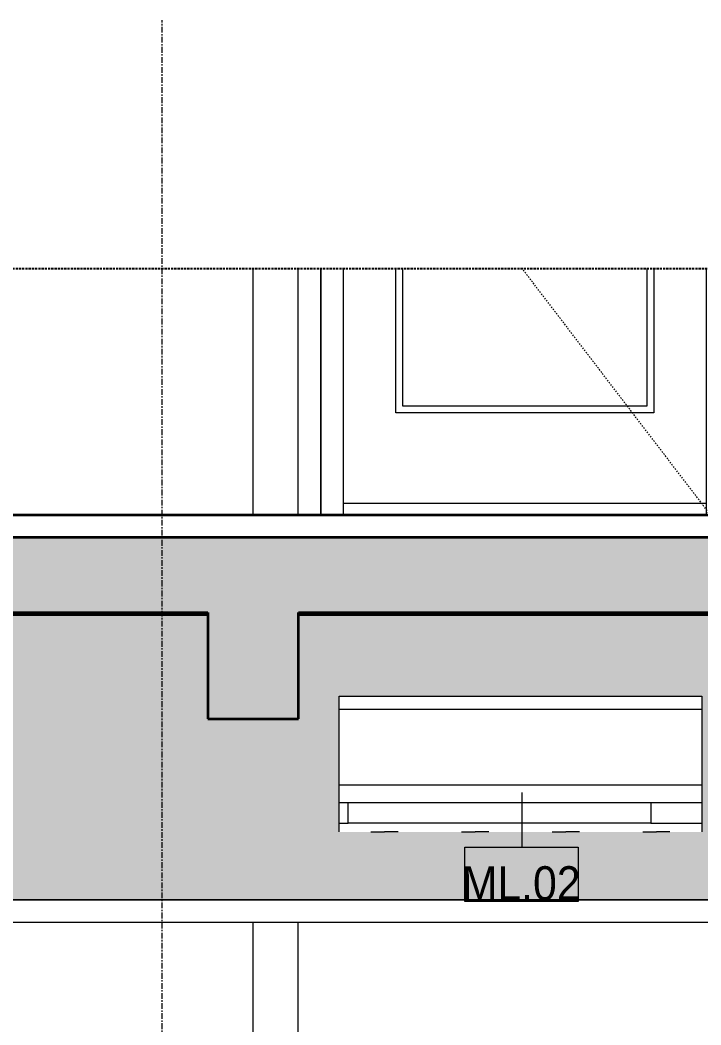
# Model space of a CAD drawing. Header units: millimetres. Extents: x 42054 to 236235, y 253 to 78637.
# Drawn here: x 63179 to 64682, y 4474 to 6693 of the extents above; entities that cross this region are included whole.
import ezdxf

# ---------------------------------------------------------------- set-up
doc = ezdxf.new("R2010")
doc.units = ezdxf.units.MM
for name, pattern in [('Centre', [31.75, 6.35, -4.7625, 15.875, -4.7625]), ('Dash', [6, 3, -3]), ('Grid Line', [22.225, 12.7, -3.175, 3.175, -3.175]), ('Hidden', [7.14375, 4.7625, -2.38125]), ('IMPORT-CENTER _2_', [40.64, 25.4, -5.08, 5.08, -5.08])]:
    doc.linetypes.add(name, pattern=pattern)
for name, color, linetype, lineweight in [('0-4', 90, 'Continuous', 5), ('A-CLNG', 13, 'Continuous', 18), ('A-CLNG-1', 250, 'Continuous', 35), ('A-CLNG-2', 7, 'Continuous', 18), ('A-CLNG-PATT-2', 31, 'Continuous', 25), ('A-DETL-GENF', 92, 'Continuous', 18), ('A-DETL-GENF-4', 92, 'Hidden', 25), ('A-DETL-GENF-5', 9, 'Continuous', 18), ('A-DETL-GENF-HDLN-1', 7, 'Dash', 18), ('A-DETL-MEDM', 33, 'Continuous', 35), ('A-DOOR', 31, 'Continuous', 18), ('A-DOOR-1', 7, 'Continuous', 18), ('A-FLOR-FNSH-1', 250, 'Continuous', 35), ('A-FLOR-LEVL-2', 51, 'Centre', 9), ('A-FLOR-PATT-1', 253, 'Continuous', 18), ('A-WALL-3', 7, 'Continuous', 18), ('G-IMPT', 8, 'Continuous', 18), ('G-IMPT-5', 8, 'IMPORT-CENTER _2_', 18), ('M-EQPM', 50, 'Continuous', 18), ('M-EQPM-1', 7, 'Continuous', 18), ('M-EQPM-3', 50, 'Continuous', 25), ('M-EQPM-IDEN', 50, 'Continuous', 9), ('S-COLS-8', 7, 'Continuous', 18), ('S-GRID-1', 1, 'Grid Line', 9)]:
    doc.layers.add(name, color=color, linetype=linetype, lineweight=lineweight)
doc.styles.add('Arial_2', font='arial.ttf', dxfattribs={"width": 0.9, "height": 75})
pattern_1 = [(50, (49739.84, 15773.77), (364.368, -31.878), [38.1, -419.1]), (355, (49739.84, 15773.77), (-70.486, 382.113), [30.48, -335.28]), (100.451, (49770.2, 15771.12), (293.885, 350.233), [32.38, -356.18]), (46.184, (49739.84, 15875.38), (542.158, -84.086), [57.15, -628.65]), (96.636, (49785, 15868.37), (474.805, 494.855), [48.57, -534.27]), (351.184, (49739.84, 15875.4), (474.81, 494.85), [45.72, -502.92]), (21, (49790.64, 15849.98), (303.2285, -204.5305), [38.1, -419.1]), (326, (49790.64, 15849.98), (123.604, 368.376), [30.48, -335.28]), (71.451, (49815.9, 15832.93), (426.834, 163.843), [32.38, -356.18]), (37.5, (49739.84, 15773.77), (6.1766, 169.1102), [3.353, -327.863, 3.353, -337.007, -336.55]), (37.5, (49739.84, 15773.77), (6.1766, 169.1102), [-671.576, 3.353, -333.197]), (7.5, (49739.84, 15773.77), (133.639, 200.3615), [3.353, -190.703, 3.353, -320.243, -128.27]), (7.5, (49739.84, 15773.77), (133.639, 200.3615), [-517.652, 3.353, -124.917]), (327.5, (49626.55, 15773.77), (271.1818, -11.4584), [3.353, -123.647, 3.353, -392.887, -525.78]), (327.5, (49626.55, 15773.77), (271.1818, -11.4584), [-523.24, 3.353, -522.427]), (317.5, (49575.75, 15773.77), (296.2585, 50.853), [3.353, -161.747, 3.353, -259.791, -373.38]), (317.5, (49575.75, 15773.77), (296.2585, 50.853), [-428.244, 3.353, -370.027]), (45, (49739.84, 15773.77), (-125.7236, 125.7236), []), (45, (49739.84, 15964.27), (-125.7236, 125.7236), [])]

# ---------------------------------------------------------------- blocks, each defined once
blk = doc.blocks.new('NCV_TKTC_KET CAU_rvt-2-TKCS_CĂN HỘ LOẠI 1A - MẶT CẮT 1')
at = {"layer": 'A-FLOR-PATT-1'}
h = blk.add_hatch(dxfattribs=at)
h.set_pattern_fill('FP_3', color=256, style=0, pattern_type=2)
h.set_pattern_definition(pattern_1)
h.paths.add_polyline_path([(52522.1, 5380), (53152.6, 5380), (53152.6, 5385), (49152.9, 5385), (49152.9, 5380), (51023.1, 5380)])
h.paths.add_polyline_path([(45052.6, 5380), (48952.9, 5380), (48952.9, 5385), (45052.6, 5385)])
h = blk.add_hatch(dxfattribs=at)
h.set_pattern_fill('FP_3', color=256, style=0, pattern_type=2)
h.set_pattern_definition(pattern_1)
h.paths.add_polyline_path([(52522.1, 5380), (53152.6, 5380), (53152.6, 5385), (49152.9, 5385), (49152.9, 5380), (51023.1, 5380)])
h.paths.add_polyline_path([(45052.6, 5380), (48952.9, 5380), (48952.9, 5385), (45052.6, 5385)])
at = {"layer": 'A-FLOR-FNSH-1'}
for p, q in [((45052.6, 5380), (48952.9, 5380)), ((49152.9, 5380), (53152.6, 5380))]:
    blk.add_line(p, q, dxfattribs=at)
blk = doc.blocks.new('DOOR_CW_01 CANH MO-PANEL KINH - DIG_01-900x2200-CỬA NHÔM KÍNH-901226-TKCS_CĂN HỘ LOẠI 1A - MẶT CẮT 1')
at = {"layer": 'A-DETL-GENF-HDLN-1'}
blk.add_line((50062.6, 5600), (49646.7, 6144.4), dxfattribs=at)
at = {"layer": 'A-DOOR-1'}
for p, q in [((49202.6, 6144.4), (49202.6, 5600)), ((49252.6, 5600), (49252.6, 6144.4)), ((49367.6, 5826), (49367.6, 6144.4)), ((49382.6, 6144.4), (49382.6, 5841)), ((49922.6, 5841), (49922.6, 6144.4)), ((49937.6, 6144.4), (49937.6, 5826)), ((50052.6, 6144.4), (50052.6, 5600)), ((50102.6, 5600), (50102.6, 6144.4)), ((49382.6, 5841), (49922.6, 5841)), ((49937.6, 5826), (49367.6, 5826)), ((49252.6, 5626), (50052.6, 5626))]:
    blk.add_line(p, q, dxfattribs=at)
blk = doc.blocks.new('NCV_TKTC_TANG 2_rvt-2-TKCS_CĂN HỘ LOẠI 1A - MẶT CẮT 1')
at = {"layer": 'A-FLOR-FNSH-1'}
blk.add_line((53252.6, 5600), (44652.6, 5600), dxfattribs=at)
at = {"layer": 'A-WALL-3'}
for p, q in [((49152.6, 5600), (49152.6, 6144.4)), ((49202.6, 5700), (49202.6, 6144.4)), ((49202.6, 5600), (49202.6, 5700))]:
    blk.add_line(p, q, dxfattribs=at)
at = {"layer": 'S-COLS-8'}
for p, q in [((49052.6, 6144.4), (49052.6, 5600)), ((49152.6, 5600), (49152.6, 6144.4))]:
    blk.add_line(p, q, dxfattribs=at)
at = {"layer": 'A-DOOR'}
blk.add_blockref('DOOR_CW_01 CANH MO-PANEL KINH - DIG_01-900x2200-CỬA NHÔM KÍNH-901226-TKCS_CĂN HỘ LOẠI 1A - MẶT CẮT 1', (0, 0), dxfattribs=at)
blk = doc.blocks.new('CL_01-VÁCH DỰNG THẠCH CAO CĂN HỘ LOẠI 1-6A - CL_01-VÁCH DỰNG THẠCH CAO CĂN HỘ LOẠI 1-6A-815473-TKCS_CĂN HỘ LOẠI 1A - MẶT CẮT 1')
at = {"layer": 'A-CLNG-PATT-2'}
h = blk.add_hatch(dxfattribs=at)
h.set_pattern_fill('FP_5', color=256, style=0, pattern_type=2)
h.set_pattern_definition([(0, (49739.84, 15773.775), (203.2, 50.8), [16.764, -135.636, 16.764, -135.636, -812.8]), (0, (49739.84, 15773.775), (203.2, 50.8), [-304.8, 16.764, -288.036, 16.764, -135.636, -355.6]), (0, (49739.84, 15773.775), (203.2, 50.8), [-762, 16.764, -84.836, 16.764, -237.236]), (120, (49816.04, 15799.175), (-145.5941, 150.57636), [16.764, -135.636, 16.764, -135.636, -812.8]), (120, (49816.04, 15799.175), (-145.5941, 150.57636), [-304.8, 16.764, -288.036, 16.764, -135.636, -355.6]), (120, (49816.04, 15799.175), (-145.5941, 150.57636), [-762, 16.764, -84.836, 16.764, -237.236]), (240, (49841.44, 15900.775), (-57.6059, -201.37636), [16.764, -135.636, 16.764, -948.436]), (240, (49841.44, 15900.775), (-57.6059, -201.37636), [-169.164, -135.636, 16.764, -288.036, -508]), (240, (49841.44, 15900.775), (-57.6059, -201.37636), [-609.6, 16.764, -135.636, 16.764, -338.836]), (240, (49841.44, 15900.775), (-57.6059, -201.37636), [-778.764, -84.836, 16.764, -237.236])])
h.paths.add_polyline_path([(45452.6, 4750), (52853, 4750), (52852.6, 5380), (49152.9, 5380), (49152.6, 5150), (48952.9, 5150), (48952.9, 5380), (45452.6, 5380)])
h.paths.add_polyline_path([(49263, 4900), (49243, 4900), (49243, 5200), (50043, 5200), (50043, 4900), (49524.1, 4900)])
at = {"layer": 'A-CLNG-2'}
blk.add_line((52852.6, 4750), (45452.6, 4750), dxfattribs=at)
blk = doc.blocks.new('Air_Conditioner_on_wall_20381 - Air_Conditioner_on_wall_20381-807496-TKCS_CĂN HỘ LOẠI 1A - MẶT CẮT 1')
at = {"layer": 'M-EQPM-1'}
for p, q in [((49243, 5170), (49243, 5200)), ((49243, 5200), (50043, 5200)), ((50043, 5200), (50043, 5170)), ((49243, 5004.1), (49243, 5170)), ((50043, 5170), (49243, 5170)), ((50043, 5170), (50043, 5004.1)), ((49243, 4964.8), (49243, 5004.1)), ((49243, 5004.1), (50043, 5004.1)), ((50043, 5004.1), (50043, 4964.8)), ((49243, 4919.1), (49243, 4964.8)), ((49243, 4964.8), (49263, 4964.8)), ((49263, 4964.8), (49931, 4964.8)), ((49263, 4919.1), (49263, 4964.8)), ((49931, 4964.8), (50043, 4964.8)), ((49931, 4964.8), (49931, 4919.1)), ((50043, 4964.8), (50043, 4919.1)), ((49243, 4900), (49243, 4919.1)), ((49243, 4919.1), (49263, 4919.1)), ((49931, 4919.1), (49263, 4919.1)), ((49931, 4919.1), (50043, 4919.1)), ((50043, 4919.1), (50043, 4900)), ((49313, 4900), (49343, 4900)), ((49372.9, 4900), (49343, 4900)), ((49513, 4900), (49543, 4900)), ((49572.9, 4900), (49543, 4900)), ((49713, 4900), (49743, 4900)), ((49772.9, 4900), (49743, 4900)), ((49913, 4900), (49943, 4900)), ((49972.9, 4900), (49943, 4900))]:
    blk.add_line(p, q, dxfattribs=at)
blk = doc.blocks.new('NCV_TKTC_TANG 1_rvt-2-TKCS_CĂN HỘ LOẠI 1A - MẶT CẮT 1')
at = {"layer": 'A-CLNG-1'}
for p, q in [((45452.6, 5380), (48952.9, 5380)), ((49152.9, 5380), (52852.6, 5380))]:
    blk.add_line(p, q, dxfattribs=at)
at = {"layer": 'A-CLNG-2'}
for p, q in [((45452.6, 4750), (52852.6, 4750)), ((52852.6, 4700), (45452.6, 4700))]:
    blk.add_line(p, q, dxfattribs=at)
at = {"layer": 'A-WALL-3'}
blk.add_line((49152.6, 2200), (49152.6, 4700), dxfattribs=at)
at = {"layer": 'S-COLS-8'}
for p, q in [((49052.6, 4700), (49052.6, 2200)), ((49152.6, 2200), (49152.6, 4700))]:
    blk.add_line(p, q, dxfattribs=at)
at = {"layer": 'A-CLNG'}
blk.add_blockref('CL_01-VÁCH DỰNG THẠCH CAO CĂN HỘ LOẠI 1-6A - CL_01-VÁCH DỰNG THẠCH CAO CĂN HỘ LOẠI 1-6A-815473-TKCS_CĂN HỘ LOẠI 1A - MẶT CẮT 1', (0, 0), dxfattribs=at)
at = {"layer": 'M-EQPM'}
blk.add_blockref('Air_Conditioner_on_wall_20381 - Air_Conditioner_on_wall_20381-807496-TKCS_CĂN HỘ LOẠI 1A - MẶT CẮT 1', (0, 0), dxfattribs=at)
blk = doc.blocks.new('TKTC_XREF_251221_MB TANG 2-7 - TKTC_XREF_260130_MB TANG 2-5_dwg_$cc-4746808-TKCS_CĂN HỘ LOẠI 1A - MẶT CẮT 1')
at = {"layer": 'G-IMPT-5'}
for p, q in [((49809.2, 5600), (49656.2, 5600)), ((49732.7, 5600), (49732.7, 5600))]:
    blk.add_line(p, q, dxfattribs=at)
at = {"layer": 'M-EQPM'}
for p, q in [((49789.5, 5600), (49675.8, 5600)), ((49675.8, 5600), (49732.7, 5600)), ((49732.7, 5600), (49678.6, 5600)), ((49678.6, 5600), (49786.7, 5600)), ((49786.7, 5600), (49732.7, 5600)), ((49732.7, 5600), (49789.5, 5600))]:
    blk.add_line(p, q, dxfattribs=at)
blk = doc.blocks.new('TKTC_XREF_251221_MB TANG 2-7 - TKTC_XREF_260130_MB TANG 2-5_dwg_CUM U_DN100-V36-TKCS_CĂN HỘ LOẠI 1A - MẶT CẮT 1')
at = {"layer": 'G-IMPT'}
for p, q in [((49674.6, 5600), (49659.3, 5600)), ((49659.3, 5600), (49661.2, 5600)), ((49664.1, 5600), (49661.2, 5600)), ((49661.2, 5600), (49672.7, 5600)), ((49671.2, 5600), (49662.6, 5600)), ((49662.9, 5600), (49800.6, 5600)), ((49669.8, 5600), (49664.1, 5600)), ((49665.3, 5600), (49664.4, 5600)), ((49669.5, 5600), (49664.4, 5600)), ((49668.5, 5600), (49665.3, 5600)), ((49668.5, 5600), (49665.3, 5600)), ((49668.5, 5600), (49665.3, 5600)), ((49669.5, 5600), (49668.5, 5600)), ((49672.7, 5600), (49669.8, 5600)), ((49670.9, 5600), (49792.6, 5600)), ((49670.9, 5600), (49674.9, 5600)), ((49672.7, 5600), (49674.6, 5600)), ((49674.9, 5600), (49788.6, 5600)), ((49792.6, 5600), (49788.6, 5600)), ((49804.3, 5600), (49788.9, 5600)), ((49788.9, 5600), (49790.9, 5600)), ((49793.7, 5600), (49790.9, 5600)), ((49790.9, 5600), (49802.4, 5600)), ((49800.9, 5600), (49792.3, 5600)), ((49799.5, 5600), (49793.7, 5600)), ((49795, 5600), (49794.1, 5600)), ((49799.2, 5600), (49794.1, 5600)), ((49798.2, 5600), (49795, 5600)), ((49798.2, 5600), (49795, 5600)), ((49798.2, 5600), (49795, 5600)), ((49799.2, 5600), (49798.2, 5600)), ((49802.4, 5600), (49799.5, 5600)), ((49802.4, 5600), (49804.3, 5600))]:
    blk.add_line(p, q, dxfattribs=at)
blk = doc.blocks.new('TKTC_XREF_251221_MB TANG 2-7 - TKTC_XREF_260130_MB TANG 2-5_dwg_THU NUOC - THU NUOC-444531-TKCS_MB TẦNG 1-4746804-TKCS_CĂN HỘ LOẠI 1A - MẶT CẮT 1')
at = {"layer": 'G-IMPT'}
for p, q in [((44453.7, 5600), (44303.7, 5600)), ((44303.7, 5600), (44453.7, 5600)), ((44428.7, 5600), (44328.7, 5600)), ((44328.7, 5600), (44428.7, 5600)), ((44423.7, 5600), (44333.7, 5600)), ((44333.7, 5600), (44423.7, 5600)), ((44333.7, 5600), (44423.7, 5600)), ((44423.7, 5600), (44333.7, 5600)), ((44346.7, 5600), (44346.7, 5600)), ((44346.7, 5600), (44346.7, 5600)), ((44346.7, 5600), (44346.7, 5600)), ((44346.7, 5600), (44370.7, 5600)), ((44370.7, 5600), (44346.7, 5600)), ((44410.9, 5600), (44346.7, 5600)), ((44346.7, 5600), (44410.9, 5600)), ((44410.9, 5600), (44346.7, 5600)), ((44346.7, 5600), (44410.9, 5600)), ((44359, 5600), (44359, 5600)), ((44359, 5600), (44359, 5600)), ((44398.5, 5600), (44359, 5600)), ((44359, 5600), (44398.5, 5600)), ((44398.5, 5600), (44359, 5600)), ((44359, 5600), (44398.5, 5600)), ((44368.9, 5600), (44368.9, 5600)), ((44368.9, 5600), (44368.9, 5600)), ((44388.5, 5600), (44368.9, 5600)), ((44368.9, 5600), (44388.5, 5600)), ((44388.5, 5600), (44368.9, 5600)), ((44368.9, 5600), (44388.5, 5600)), ((44410.9, 5600), (44386.7, 5600)), ((44386.7, 5600), (44410.9, 5600)), ((44388.5, 5600), (44388.5, 5600)), ((44388.5, 5600), (44388.5, 5600)), ((44398.5, 5600), (44398.5, 5600)), ((44398.5, 5600), (44398.5, 5600)), ((44410.9, 5600), (44410.9, 5600)), ((44410.9, 5600), (44410.9, 5600)), ((44410.9, 5600), (44410.9, 5600))]:
    blk.add_line(p, q, dxfattribs=at)
blk = doc.blocks.new('TKTC_XREF_251221_MB TANG 2-7 - TKTC_XREF_251221_MB TANG 2-7-2039446-TKCS_CĂN HỘ LOẠI 1A - MẶT CẮT 1')
at = {"layer": 'M-EQPM'}
for p, q in [((49804.1, 5600), (49653.7, 5600)), ((49653.7, 5600), (49654, 5600)), ((49653.8, 5600), (49804.2, 5600)), ((49804.2, 5600), (49653.8, 5600)), ((49654, 5600), (49804.4, 5600)), ((49804.4, 5600), (49804.1, 5600))]:
    blk.add_line(p, q, dxfattribs=at)
at = {"layer": 'M-EQPM-3'}
for p, q in [((44802.6, 5600), (49452.6, 5600)), ((48852.6, 5600), (54452.6, 5600)), ((52927.6, 5600), (48852.6, 5600)), ((49452.6, 5600), (52927.6, 5600))]:
    blk.add_line(p, q, dxfattribs=at)
for name, p in [('TKTC_XREF_251221_MB TANG 2-7 - TKTC_XREF_260130_MB TANG 2-5_dwg_$cc-4746808-TKCS_CĂN HỘ LOẠI 1A - MẶT CẮT 1', (0, 0)), ('TKTC_XREF_251221_MB TANG 2-7 - TKTC_XREF_260130_MB TANG 2-5_dwg_CUM U_DN100-V36-TKCS_CĂN HỘ LOẠI 1A - MẶT CẮT 1', (0, 0)), ('TKTC_XREF_251221_MB TANG 2-7 - TKTC_XREF_260130_MB TANG 2-5_dwg_THU NUOC - THU NUOC-444531-TKCS_MB TẦNG 1-4746804-TKCS_CĂN HỘ LOẠI 1A - MẶT CẮT 1', (5449.4, 0))]:
    blk.add_blockref(name, p)
blk = doc.blocks.new('BORDER VIEW - BORDER VIEW-3681073-TKCS_CĂN HỘ LOẠI 1A - MẶT CẮT 1')
at = {"layer": 'A-DETL-GENF-4'}
blk.add_line((44292.6, 6144.4), (55018, 6144.4), dxfattribs=at)
blk = doc.blocks.new('M_ME Tag - Boxed-4073756-TKCS_CĂN HỘ LOẠI 1A - MẶT CẮT 1')
at = {"layer": 'M-EQPM-IDEN'}
for p, q in [((49520.3, 4746), (49520.3, 4866)), ((49520.3, 4866), (49770.3, 4866)), ((49770.3, 4866), (49770.3, 4746)), ((49770.3, 4746), (49520.3, 4746))]:
    blk.add_line(p, q, dxfattribs=at)

msp = doc.modelspace()

# ---------------------------------------------------------------- hatches: boundary and pattern name
at = {"layer": 'A-DETL-GENF-5'}
h = msp.add_hatch(dxfattribs=at)
h.set_pattern_fill('FP_3', color=256, style=0, pattern_type=2)
h.set_pattern_definition([(50, (64380.4, 15773.77), (364.368, -31.8783), [38.1, -419.1]), (355, (64380.4, 15773.77), (-70.486, 382.113), [30.48, -335.28]), (100.451, (64410.76, 15771.12), (293.885, 350.233), [32.38, -356.18]), (46.184, (64380.4, 15875.38), (542.158, -84.086), [57.15, -628.65]), (96.636, (64425.6, 15868.37), (474.805, 494.855), [48.57, -534.27]), (351.184, (64380.4, 15875.4), (474.81, 494.85), [45.72, -502.92]), (21, (64431.2, 15849.98), (303.2285, -204.5305), [38.1, -419.1]), (326, (64431.2, 15849.98), (123.604, 368.376), [30.48, -335.28]), (71.451, (64456.47, 15832.93), (426.834, 163.843), [32.38, -356.18]), (37.5, (64380.4, 15773.77), (6.1766, 169.1102), [3.353, -327.863, 3.353, -337.007, -336.55]), (37.5, (64380.4, 15773.77), (6.1766, 169.1102), [-671.576, 3.353, -333.197]), (7.5, (64380.4, 15773.77), (133.6389, 200.3615), [3.353, -190.703, 3.353, -320.243, -128.27]), (7.5, (64380.4, 15773.77), (133.6389, 200.3615), [-517.652, 3.353, -124.917]), (327.5, (64267.12, 15773.77), (271.1818, -11.4584), [3.353, -123.647, 3.353, -392.887, -525.78]), (327.5, (64267.12, 15773.77), (271.1818, -11.4584), [-523.24, 3.353, -522.427]), (317.5, (64216.32, 15773.77), (296.2585, 50.853), [3.353, -161.747, 3.353, -259.791, -373.38]), (317.5, (64216.32, 15773.77), (296.2585, 50.853), [-428.244, 3.353, -370.027]), (45, (64380.4, 15773.77), (-125.7236, 125.7236), []), (45, (64380.4, 15964.27), (-125.7236, 125.7236), [])])
h.paths.add_polyline_path([(67893.2, 1550), (68093.2, 1550), (68093.2, 1925), (69093.1, 1925), (69093.1, 1700), (69293.2, 1700), (69293.1, 2300), (69093.1, 2300), (69093.1, 2100), (68093.2, 2100), (68093.2, 2150), (58783.1, 2150), (58783.1, 1960), (59093.2, 1960), (59093.2, 1550), (59693.2, 1550), (59693.2, 1980), (63593.5, 1980), (63593.5, 1750), (63793.5, 1750), (63793.5, 1980), (67793.2, 1980), (67793.2, 1550)])
h.paths.add_polyline_path([(59093.1, 4400), (59293.1, 4400), (59293.1, 4600), (59093.1, 4600)])
h.paths.add_polyline_path([(68093.2, 4600), (68093.2, 4800), (67893.2, 4800), (67893.2, 4600)])
h.paths.add_polyline_path([(59293.1, 4950), (59693.2, 4950), (59693.2, 5385), (63593.5, 5385), (63593.5, 5150), (63793.5, 5150), (63793.5, 5385), (67793.2, 5385), (67793.2, 4950), (68093.2, 4950), (68093.2, 5335), (69093.2, 5335), (69093.2, 5100), (69293.2, 5100), (69293.1, 5700), (69093.1, 5700), (69093.1, 5500), (68093.2, 5500), (68093.1, 5550), (58783.1, 5550), (58783.1, 5360), (59093.2, 5360), (59093.2, 4950), (59183.1, 4950)])

# ---------------------------------------------------------------- linework, layer by layer
at = {"layer": 'A-DETL-MEDM'}
for p, q in [((68093.2, 5550), (58783.1, 5550)), ((59693.2, 5385), (63593.5, 5385)), ((63593.5, 5385), (63593.5, 5150)), ((63793.5, 5150), (63793.5, 5385)), ((63793.5, 5385), (67793.2, 5385)), ((63593.5, 5150), (63793.5, 5150))]:
    msp.add_line(p, q, dxfattribs=at)
at = {"layer": 'A-FLOR-LEVL-2'}
msp.add_line((58431.7, 5600), (70331.8, 5600), dxfattribs=at)
at = {"layer": 'M-EQPM-IDEN'}
msp.add_line((64286.8, 4986.9), (64286.8, 4866), dxfattribs=at)
at = {"layer": 'S-GRID-1'}
for p, q in [((63493.1, 5443.3), (63493.1, 6693.3)), ((63493.1, 1953.1), (63493.1, 5443.3))]:
    msp.add_line(p, q, dxfattribs=at)

# ---------------------------------------------------------------- block references
at = {"layer": '0-4'}
for name in ['NCV_TKTC_KET CAU_rvt-2-TKCS_CĂN HỘ LOẠI 1A - MẶT CẮT 1', 'NCV_TKTC_TANG 2_rvt-2-TKCS_CĂN HỘ LOẠI 1A - MẶT CẮT 1', 'NCV_TKTC_TANG 1_rvt-2-TKCS_CĂN HỘ LOẠI 1A - MẶT CẮT 1']:
    msp.add_blockref(name, (14640.6, 0), dxfattribs=at)
at = {"layer": 'A-DETL-GENF'}
msp.add_blockref('BORDER VIEW - BORDER VIEW-3681073-TKCS_CĂN HỘ LOẠI 1A - MẶT CẮT 1', (14640.6, 0), dxfattribs=at)
at = {"layer": 'M-EQPM'}
msp.add_blockref('TKTC_XREF_251221_MB TANG 2-7 - TKTC_XREF_251221_MB TANG 2-7-2039446-TKCS_CĂN HỘ LOẠI 1A - MẶT CẮT 1', (14640.6, 0), dxfattribs=at)
at = {"layer": 'M-EQPM-IDEN'}
msp.add_blockref('M_ME Tag - Boxed-4073756-TKCS_CĂN HỘ LOẠI 1A - MẶT CẮT 1', (14640.6, 0), dxfattribs=at)

# ---------------------------------------------------------------- texts
at = {"layer": 'M-EQPM-IDEN', "insert": (64285.2, 4786.1), "char_height": 75, "width": 270.9, "attachment_point": 5, "line_spacing_factor": 0.936439, "style": 'Arial_2'}
msp.add_mtext('\\pt22.5,45,67.5,90,112.5,135,157.5,180,202.5,225,247.5,270,292.5,315,337.5,360,382.5,405,427.5,450,472.5,495,517.5,540,562.5,585,607.5,630,652.5,675,697.5,720;ML.02', dxfattribs=at)

doc.saveas('drawing.dxf')
